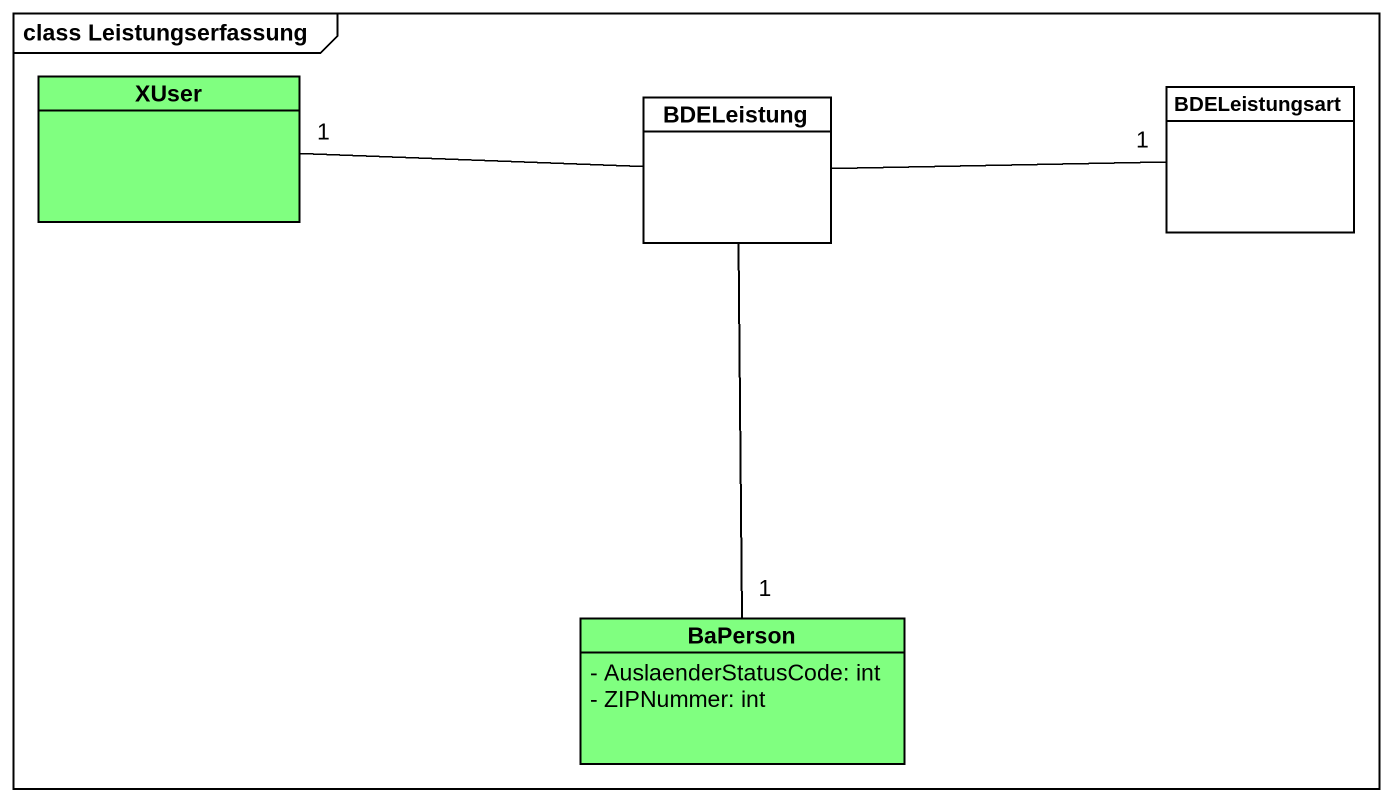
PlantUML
@startuml
mainframe class Leistungserfassung
hide circle
hide empty members
skinparam classAttributeIconSize 0
class XUser #80FF80
class BDELeistung
class BDELeistungsart
class BaPerson #80FF80 {
  - AuslaenderStatusCode: int
  - ZIPNummer: int
}
BDELeistung -left- "1" XUser
BDELeistung -right- "1" BDELeistungsart
BDELeistung -- "1" BaPerson
@enduml
